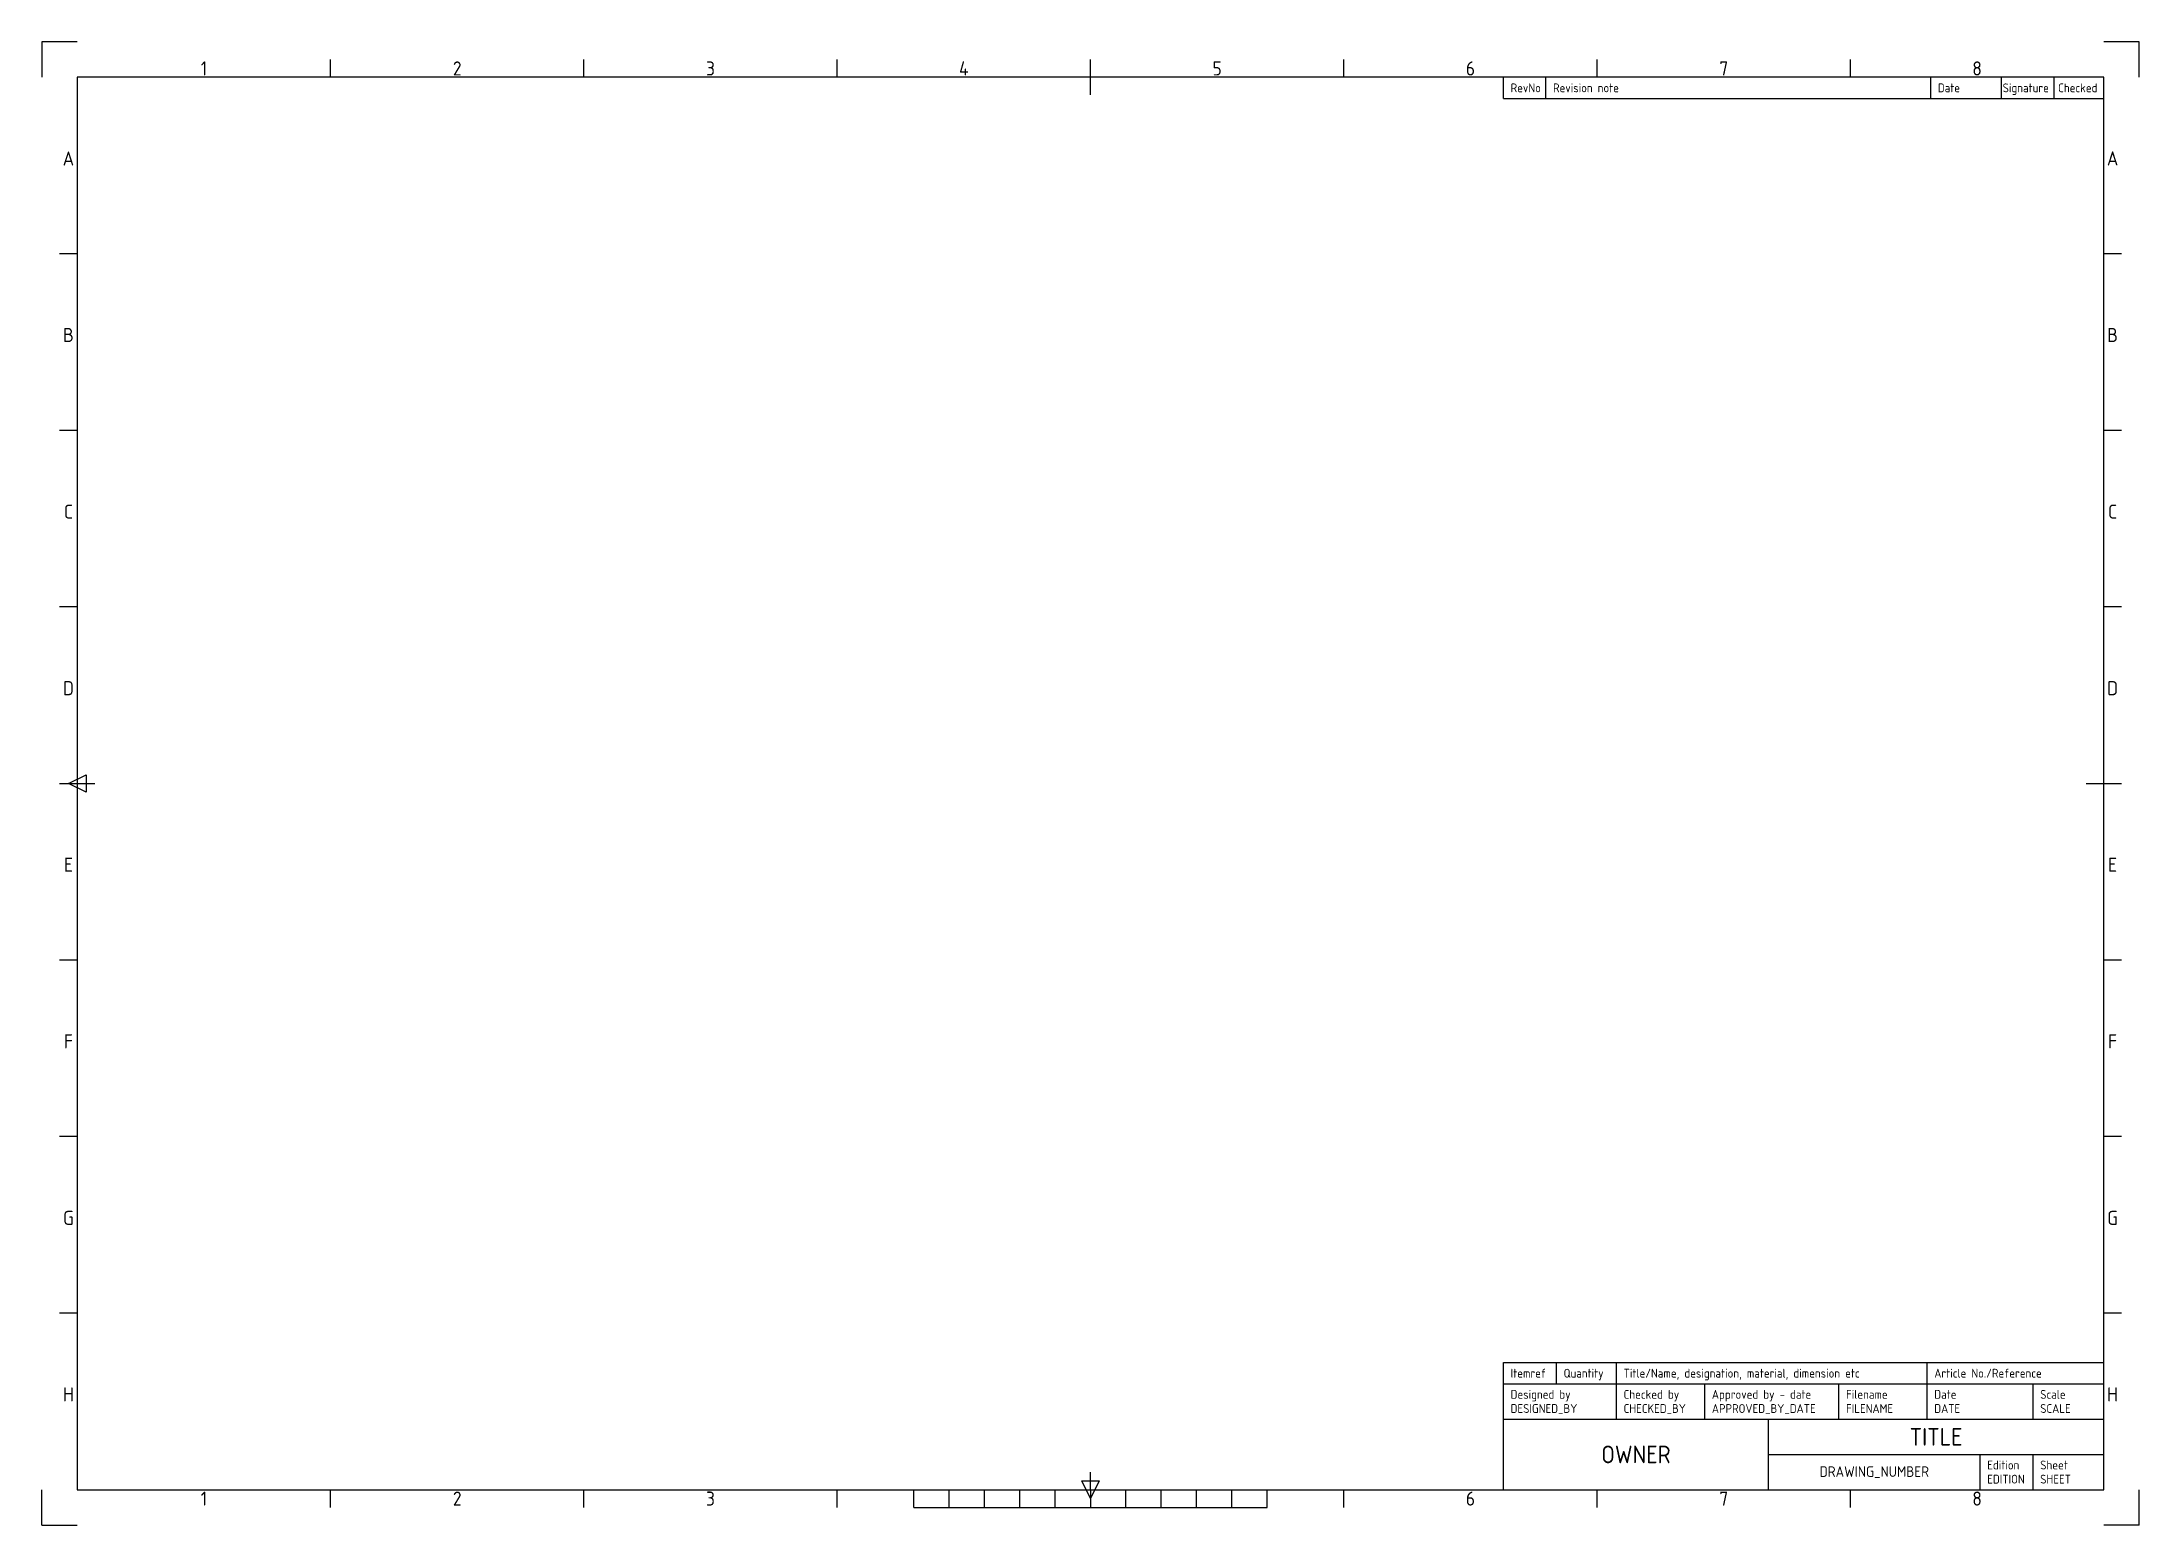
# Model space of a CAD drawing. Header units: millimetres. Extents: x 0 to 594, y 0 to 420.
import ezdxf
from ezdxf.enums import TextEntityAlignment as Align

# ---------------------------------------------------------------- set-up
doc = ezdxf.new("R2010")
doc.units = ezdxf.units.MM
for name, color, linetype in [('FRAME 025', 7, 'Continuous'), ('FRAME 050', 6, 'Continuous'), ('FRAME 070', 5, 'Continuous'), ('FRAME 200', 8, 'Continuous')]:
    doc.layers.add(name, color=color, linetype=linetype)
doc.styles.add('ISO Proportional', font='isocp.shx')

msp = doc.modelspace()

# ---------------------------------------------------------------- linework, layer by layer
at = {"layer": 'FRAME 050'}
for p, q in [((81.75, 410), (81.75, 415)), ((153.5, 410), (153.5, 415)), ((225.25, 410), (225.25, 415)), ((297, 405), (297, 415)), ((368.75, 410), (368.75, 415)), ((440.5, 410), (440.5, 415)), ((512.25, 410), (512.25, 415)), ((10, 360), (5, 360)), ((589, 360), (584, 360)), ((10, 310), (5, 310)), ((589, 310), (584, 310)), ((10, 260), (5, 260)), ((589, 260), (584, 260)), ((5, 210), (15, 210)), ((7.5, 210), (12.5, 212.5)), ((12.5, 207.5), (7.5, 210)), ((12.5, 212.5), (12.5, 207.5)), ((579, 210), (589, 210)), ((10, 160), (5, 160)), ((589, 160), (584, 160)), ((10, 110), (5, 110)), ((589, 110), (584, 110)), ((10, 60), (5, 60)), ((589, 60), (584, 60)), ((294.5, 12.5), (299.5, 12.5)), ((297, 7.5), (294.5, 12.5)), ((297, 10), (297, 15)), ((299.5, 12.5), (297, 7.5)), ((81.75, 5), (81.75, 10)), ((153.5, 5), (153.5, 10)), ((225.25, 5), (225.25, 10)), ((247, 5), (247, 10)), ((257, 5), (257, 10)), ((267, 5), (267, 10)), ((277, 5), (277, 10)), ((287, 5), (287, 10)), ((297, 10), (297, 5)), ((307, 5), (307, 10)), ((317, 5), (317, 10)), ((327, 5), (327, 10)), ((337, 5), (337, 10)), ((347, 5), (347, 10)), ((368.75, 5), (368.75, 10)), ((440.5, 5), (440.5, 10)), ((512.25, 5), (512.25, 10)), ((247, 5), (347, 5))]:
    msp.add_line(p, q, dxfattribs=at)
at = {"layer": 'FRAME 070'}
for p, q in [((584, 410), (10, 410)), ((10, 410), (10, 10)), ((414, 404), (414, 410)), ((426, 404), (426, 410)), ((535, 404), (535, 410)), ((555, 404), (555, 410)), ((570, 404), (570, 410)), ((584, 10), (584, 410)), ((414, 404), (584, 404)), ((414, 46), (584, 46)), ((414, 40), (414, 46)), ((429, 40), (429, 46)), ((446, 40), (446, 46)), ((534, 40), (534, 46)), ((414, 40), (584, 40)), ((414, 10), (414, 40)), ((446, 30), (446, 40)), ((471, 30), (471, 40)), ((509, 30), (509, 40)), ((534, 30), (534, 40)), ((564, 30), (564, 40)), ((414, 30), (584, 30)), ((489, 10), (489, 30)), ((489, 20), (584, 20)), ((549, 10), (549, 20)), ((564, 10), (564, 20)), ((10, 10), (584, 10))]:
    msp.add_line(p, q, dxfattribs=at)
at = {"layer": 'FRAME 200'}
for p, q in [((10, 420), (0, 420)), ((0, 420), (0, 410)), ((594, 420), (584, 420)), ((594, 410), (594, 420)), ((0, 0), (0, 10)), ((594, 0), (594, 10)), ((0, 0), (10, 0)), ((594, 0), (584, 0))]:
    msp.add_line(p, q, dxfattribs=at)

# ---------------------------------------------------------------- texts
at = {"layer": 'FRAME 025', "style": 'ISO Proportional'}
for s, p in [('RevNo', (416, 407)), ('Revision note', (428, 407)), ('Date', (537, 407)), ('Signature', (555.361, 407)), ('Checked', (571.083, 407)), ('Itemref', (416, 43)), ('Quantity', (431, 43)), ('Title/Name, designation, material, dimension etc', (448, 43)), ('Article No./Reference', (536, 43)), ('Designed by', (416, 37)), ('Checked by', (448, 37)), ('Approved by - date', (473, 37)), ('Filename', (511, 37)), ('Date', (536, 37)), ('Scale', (566, 37)), ('Edition', (551, 17)), ('Sheet', (566, 17))]:
    msp.add_text(s, height=2.5, dxfattribs=at).set_placement(p, align=Align.MIDDLE_LEFT)
at = {"layer": 'FRAME 025', "style": 'ISO Proportional', "flags": 8}
for tag, text, p in [('DESIGNED_BY', 'XXX', (416, 33)), ('CHECKED_BY', 'XXX', (448, 33)), ('APPROVED_BY_DATE', 'XXX - 00/00/00', (473, 33)), ('FILENAME', 'XXX', (511, 33)), ('DATE', '00/00/00', (536, 33)), ('SCALE', '1:1', (566, 33)), ('EDITION', '0', (551, 13)), ('SHEET', '1/1', (566, 13))]:
    msp.add_attdef(tag, text=text, height=2.5, dxfattribs=at).set_placement(p, align=Align.MIDDLE_LEFT)
at = {"layer": 'FRAME 050', "style": 'ISO Proportional'}
for s, p in [('1', (45.875, 412.5)), ('2', (117.625, 412.5)), ('3', (189.375, 412.5)), ('4', (261.125, 412.5)), ('5', (332.875, 412.5)), ('6', (404.625, 412.5)), ('7', (476.375, 412.5)), ('8', (548.125, 412.5)), ('A', (7.5, 387)), ('A', (586.5, 387)), ('B', (7.5, 337)), ('B', (586.5, 337)), ('C', (7.5, 287)), ('C', (586.5, 287)), ('D', (7.5, 237)), ('D', (586.5, 237)), ('E', (7.5, 187)), ('E', (586.5, 187)), ('F', (7.5, 137)), ('F', (586.5, 137)), ('G', (7.5, 87)), ('G', (586.5, 87)), ('H', (7.5, 37)), ('H', (586.5, 37)), ('1', (45.875, 7.5)), ('2', (117.625, 7.5)), ('3', (189.375, 7.5)), ('6', (404.625, 7.5)), ('7', (476.375, 7.5)), ('8', (548.125, 7.5))]:
    msp.add_text(s, height=4, dxfattribs=at).set_placement(p, align=Align.MIDDLE)
at = {"layer": 'FRAME 050', "style": 'ISO Proportional', "flags": 8}
for tag, text, height, p in [('TITLE', 'XXX', 5, (536.5, 25)), ('OWNER', 'XXX', 5, (451.5, 20)), ('DRAWING_NUMBER', 'X', 3, (519, 15))]:
    msp.add_attdef(tag, text=text, height=height, dxfattribs=at).set_placement(p, align=Align.MIDDLE)

doc.saveas('drawing.dxf')
